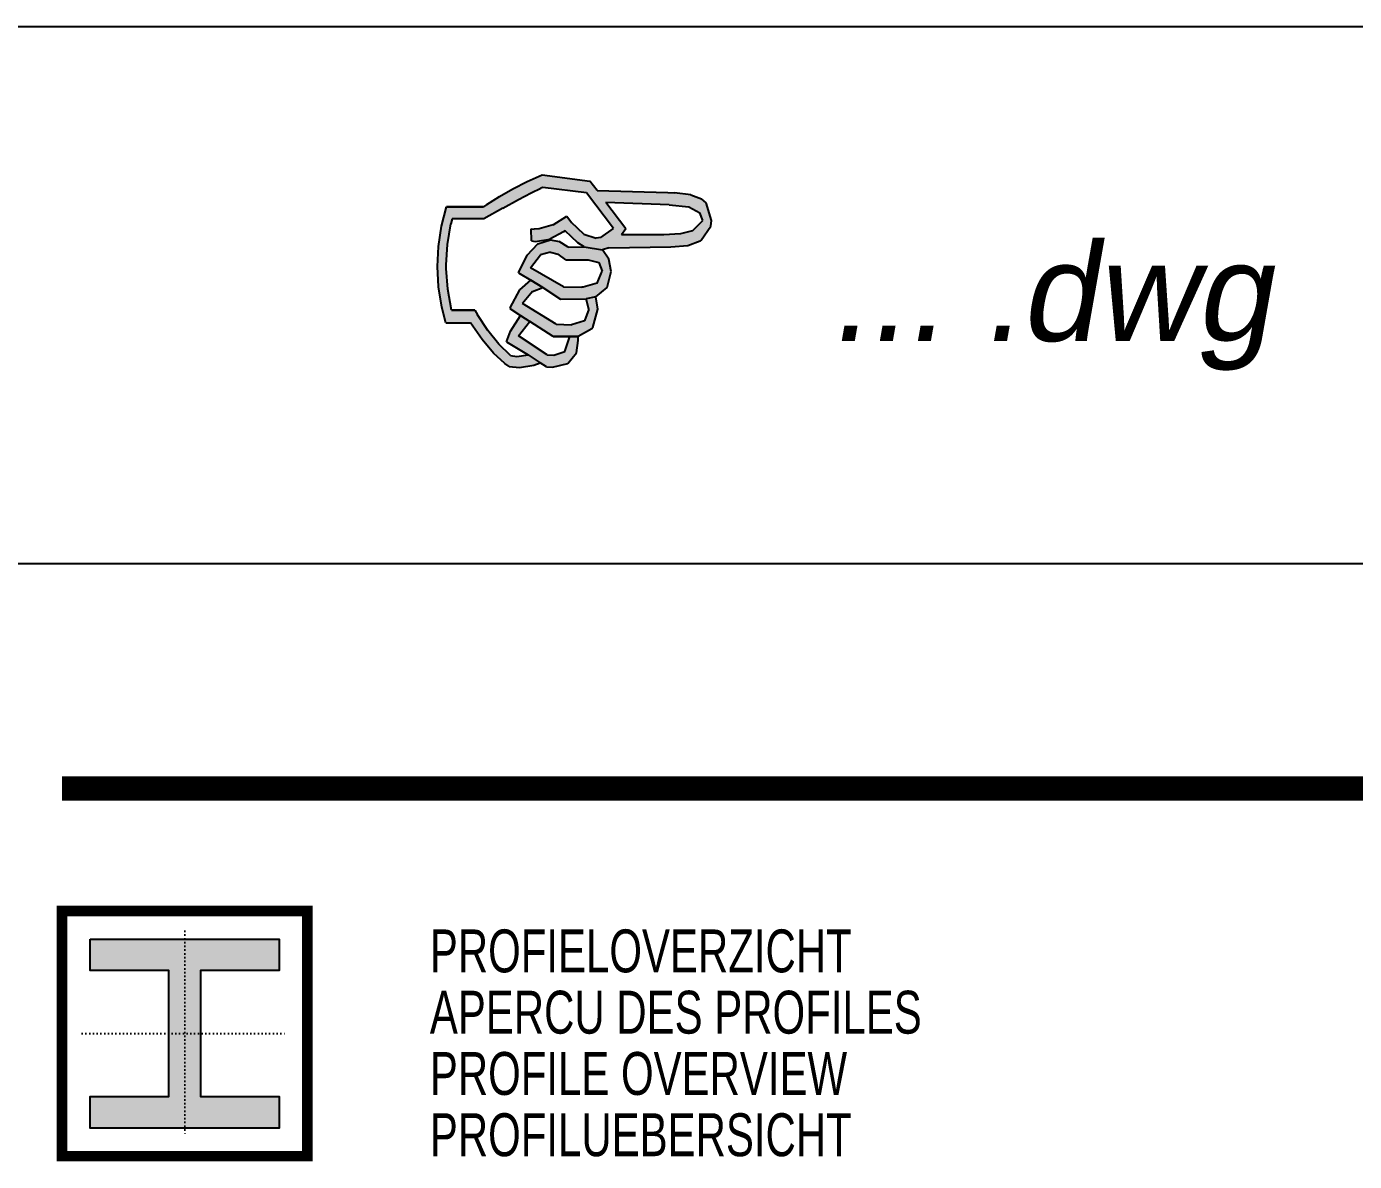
# Model space of a CAD drawing. Header units: millimetres. Extents: x -158 to 6343, y 4572 to 7765.
# Drawn here: x 3124 to 3666, y 5705 to 6168 of the extents above; entities that cross this region are included whole.
import ezdxf
from ezdxf.enums import TextEntityAlignment as Align

# ---------------------------------------------------------------- set-up
doc = ezdxf.new("R2010")
doc.units = ezdxf.units.MM
doc.header["$LTSCALE"] = 0.2
doc.linetypes.add('DOTX2', pattern=[0.5, 0, -0.5])
for name, color, linetype in [('RI-LAYOUT', 7, 'Continuous'), ('RI-TEXT-GENERAL-DEU', 7, 'Continuous'), ('RI-TEXT-GENERAL-ENG', 7, 'Continuous'), ('RI-TEXT-GENERAL-FRA', 7, 'Continuous'), ('RI-TEXT-GENERAL-NL', 7, 'Continuous'), ('RI-TEXT-LIBRARY', 7, 'Continuous')]:
    doc.layers.add(name, color=color, linetype=linetype)
doc.styles.add('T5', font='arial.ttf', dxfattribs={"oblique": 10, "height": 3.5})
doc.styles.add('T8', font='arial.ttf', dxfattribs={"width": 0.7, "height": 3.5})

# ---------------------------------------------------------------- blocks, each defined once
blk = doc.blocks.new('A$C673212E8')
at = {"layer": 'RI-LAYOUT', "linetype": 'ByBlock'}
blk.add_hatch(color=9, dxfattribs=at).paths.add_polyline_path([(0.95, 6.35), (6.35, 6.35), (6.35, 5.45), (4.1, 5.45), (4.1, 1.85), (6.35, 1.85), (6.35, 0.95), (0.95, 0.95), (0.95, 1.85), (3.2, 1.85), (3.2, 5.45), (0.95, 5.45)])
at = {"layer": 'RI-LAYOUT', "linetype": 'DOTX2'}
for p, q in [((3.65, 6.575), (3.65, 0.725)), ((0.725, 3.65), (6.575, 3.65))]:
    blk.add_line(p, q, dxfattribs=at)
at = {"layer": 'RI-LAYOUT', "color": 9, "const_width": 0.3}
blk.add_lwpolyline([(7.15, 0.15), (0.15, 0.15), (0.15, 7.15), (7.15, 7.15)], close=True, dxfattribs=at)
at = {"layer": 'RI-LAYOUT'}
blk.add_lwpolyline([(0.95, 6.35), (6.35, 6.35), (6.35, 5.45), (4.1, 5.45), (4.1, 1.85), (6.35, 1.85), (6.35, 0.95), (0.95, 0.95), (0.95, 1.85), (3.2, 1.85), (3.2, 5.45), (0.95, 5.45)], close=True, dxfattribs=at)
blk = doc.blocks.new('A$C24D048A7')
blk.add_blockref('A$C673212E8', (0, 0))
blk = doc.blocks.new('info-text-ARCH-1')
at = {"layer": 'RI-TEXT-GENERAL-DEU', "style": 'T8', "width": 0.7}
blk.add_attdef('DEU', (2.5, 1.191), '', height=1.75, dxfattribs=at)
at = {"layer": 'RI-TEXT-GENERAL-ENG', "style": 'T8', "width": 0.7}
blk.add_attdef('ENG', (2.5, 3.691), '', height=1.75, dxfattribs=at)
at = {"layer": 'RI-TEXT-GENERAL-FRA', "style": 'T8', "width": 0.7}
blk.add_attdef('FRA', (2.5, 6.191), '', height=1.75, dxfattribs=at)
at = {"layer": 'RI-TEXT-GENERAL-NL', "style": 'T8', "width": 0.7}
blk.add_attdef('NED', (2.5, 8.691), '', height=1.75, dxfattribs=at)
blk = doc.blocks.new('icon-see-page')
at = {"layer": 'RI-LAYOUT'}
h = blk.add_hatch(color=256, dxfattribs=at)
h.paths.add_polyline_path([(1.874, 2.589), (2.148, 2.226), (2.018, 2.133), (1.972, 2.127), (1.845, 2.167), (1.719, 2.286), (1.671, 2.352), (1.532, 2.264), (1.389, 2.224), (1.338, 2.221), (1.307, 2.223), (1.311, 2.1), (1.352, 2.094), (1.499, 2.119), (1.639, 2.192), (1.654, 2.203), (1.785, 2.079), (1.848, 2.039), (2.035, 2.009), (2.099, 2.029), (2.734, 2.039), (2.906, 2.054), (3.033, 2.101), (3.043, 2.107), (3.14, 2.251), (3.146, 2.309), (3.093, 2.488), (3.047, 2.529), (2.936, 2.571), (2.77, 2.591), (2.701, 2.592), (1.98, 2.614), (1.908, 2.71), (1.421, 2.774), (1.267, 2.706), (1.121, 2.632), (0.984, 2.554), (0.855, 2.47), (0.824, 2.448), (0.446, 2.448), (0.393, 2.249), (0.362, 2.042), (0.352, 1.839), (0.363, 1.632), (0.396, 1.423), (0.437, 1.264), (0.689, 1.264), (0.808, 1.093), (0.926, 0.955), (1.041, 0.851), (1.085, 0.82), (1.191, 0.807), (1.335, 0.832), (1.399, 0.857), (1.277, 0.938), (1.161, 0.921), (1.099, 0.931), (0.978, 1.047), (0.866, 1.185), (0.762, 1.347), (0.735, 1.395), (0.497, 1.395), (0.458, 1.608), (0.442, 1.817), (0.442, 1.855), (0.454, 2.064), (0.491, 2.274), (0.504, 2.324), (0.825, 2.324), (1.02, 2.434), (1.181, 2.523), (1.31, 2.591), (1.407, 2.636), (1.426, 2.645)])
h.paths.add_polyline_path([(2.069, 2.491), (2.715, 2.468), (2.916, 2.448), (3.03, 2.387), (3.059, 2.307), (2.953, 2.201), (2.83, 2.173), (2.661, 2.163), (2.632, 2.163), (2.231, 2.16), (2.274, 2.223)], flags=16)
h.paths.add_polyline_path([(1.504, 2.11), (1.375, 2.071), (1.266, 1.955), (1.18, 1.774), (1.304, 1.698), (1.426, 1.623), (1.609, 1.506), (1.869, 1.509), (1.968, 1.529), (2.084, 1.625), (2.123, 1.789), (2.102, 1.915), (2.035, 2.009), (1.848, 2.039), (1.687, 2.037), (1.594, 2.092)], flags=17)
h.paths.add_polyline_path([(1.583, 1.966), (1.662, 1.908), (1.889, 1.908), (1.998, 1.88), (2.033, 1.792), (1.98, 1.67), (1.839, 1.628), (1.825, 1.628), (1.638, 1.63), (1.302, 1.824), (1.405, 1.959), (1.504, 1.986)], flags=16)
h.paths.add_polyline_path([(1.323, 1.583), (1.426, 1.623), (1.304, 1.698), (1.194, 1.602), (1.093, 1.418), (1.09, 1.41), (1.2, 1.34), (1.295, 1.277), (1.532, 1.125), (1.788, 1.125), (1.927, 1.202), (1.938, 1.216), (1.987, 1.405), (1.968, 1.529), (1.869, 1.509), (1.896, 1.403), (1.851, 1.284), (1.721, 1.244), (1.562, 1.249), (1.219, 1.461)], flags=17)
h.paths.add_polyline_path([(1.291, 1.273), (1.295, 1.277), (1.2, 1.34), (1.097, 1.18), (1.057, 1.072), (1.277, 0.938), (1.399, 0.857), (1.465, 0.817), (1.526, 0.812), (1.684, 0.849), (1.771, 0.959), (1.789, 1.085), (1.788, 1.125), (1.703, 1.125), (1.651, 0.972), (1.539, 0.936), (1.47, 0.938), (1.18, 1.133)], flags=17)
at = {"color": 6}
for p, q in [((1.267, 2.706), (1.421, 2.774)), ((1.421, 2.774), (1.908, 2.71)), ((1.98, 2.614), (1.908, 2.71)), ((0.984, 2.554), (1.121, 2.632)), ((1.121, 2.632), (1.267, 2.706)), ((1.181, 2.523), (1.31, 2.591)), ((1.31, 2.591), (1.407, 2.636)), ((1.426, 2.645), (1.407, 2.636)), ((1.874, 2.589), (1.426, 2.645)), ((2.148, 2.226), (1.874, 2.589)), ((1.98, 2.614), (2.701, 2.592)), ((2.701, 2.592), (2.77, 2.591)), ((2.936, 2.571), (2.77, 2.591)), ((0.393, 2.249), (0.446, 2.448)), ((0.446, 2.448), (0.446, 2.448)), ((0.446, 2.448), (0.824, 2.448)), ((0.824, 2.448), (0.446, 2.448)), ((0.824, 2.448), (0.446, 2.448)), ((0.855, 2.47), (0.824, 2.448)), ((0.855, 2.47), (0.984, 2.554)), ((1.02, 2.434), (1.181, 2.523)), ((2.274, 2.223), (2.069, 2.491)), ((2.715, 2.468), (2.069, 2.491)), ((2.715, 2.468), (2.916, 2.448)), ((2.916, 2.448), (3.03, 2.387)), ((2.936, 2.571), (3.047, 2.529)), ((3.093, 2.488), (3.047, 2.529)), ((3.146, 2.309), (3.093, 2.488)), ((0.504, 2.324), (0.491, 2.274)), ((0.825, 2.324), (0.504, 2.324)), ((1.02, 2.434), (0.825, 2.324)), ((1.532, 2.264), (1.671, 2.352)), ((1.671, 2.352), (1.719, 2.286)), ((2.953, 2.201), (3.059, 2.307)), ((3.059, 2.307), (3.03, 2.387)), ((3.14, 2.251), (3.146, 2.309)), ((0.362, 2.042), (0.393, 2.249)), ((0.454, 2.064), (0.491, 2.274)), ((1.307, 2.223), (1.338, 2.221)), ((1.311, 2.1), (1.307, 2.223)), ((1.389, 2.224), (1.338, 2.221)), ((1.532, 2.264), (1.389, 2.224)), ((1.639, 2.192), (1.499, 2.119)), ((1.654, 2.203), (1.639, 2.192)), ((1.785, 2.079), (1.654, 2.203)), ((1.845, 2.167), (1.719, 2.286)), ((1.845, 2.167), (1.972, 2.127)), ((2.018, 2.133), (2.148, 2.226)), ((2.274, 2.223), (2.231, 2.16)), ((2.83, 2.173), (2.661, 2.163)), ((2.953, 2.201), (2.83, 2.173)), ((3.043, 2.107), (3.14, 2.251)), ((0.352, 1.839), (0.362, 2.042)), ((0.442, 1.855), (0.454, 2.064)), ((1.266, 1.955), (1.375, 2.071)), ((1.311, 2.1), (1.352, 2.094)), ((1.352, 2.094), (1.499, 2.119)), ((1.375, 2.071), (1.504, 2.11)), ((1.504, 2.11), (1.594, 2.092)), ((1.687, 2.037), (1.594, 2.092)), ((1.687, 2.037), (1.848, 2.039)), ((1.848, 2.039), (1.785, 2.079)), ((1.848, 2.039), (2.035, 2.009)), ((2.018, 2.133), (1.972, 2.127)), ((2.099, 2.029), (2.734, 2.039)), ((2.632, 2.163), (2.231, 2.16)), ((2.661, 2.163), (2.632, 2.163)), ((2.734, 2.039), (2.906, 2.054)), ((2.906, 2.054), (3.033, 2.101)), ((3.043, 2.107), (3.033, 2.101)), ((1.18, 1.774), (1.266, 1.955)), ((1.302, 1.824), (1.405, 1.959)), ((1.504, 1.986), (1.405, 1.959)), ((1.504, 1.986), (1.583, 1.966)), ((1.662, 1.908), (1.583, 1.966)), ((1.662, 1.908), (1.889, 1.908)), ((1.889, 1.908), (1.998, 1.88)), ((2.099, 2.029), (2.035, 2.009)), ((2.102, 1.915), (2.035, 2.009)), ((2.123, 1.789), (2.102, 1.915)), ((0.363, 1.632), (0.352, 1.839)), ((0.442, 1.817), (0.442, 1.855)), ((0.458, 1.608), (0.442, 1.817)), ((1.18, 1.774), (1.304, 1.698)), ((1.638, 1.63), (1.302, 1.824)), ((1.98, 1.67), (2.033, 1.792)), ((1.998, 1.88), (2.033, 1.792)), ((2.084, 1.625), (2.123, 1.789)), ((0.396, 1.423), (0.363, 1.632)), ((1.194, 1.602), (1.304, 1.698)), ((1.426, 1.623), (1.304, 1.698)), ((1.304, 1.698), (1.426, 1.623)), ((1.638, 1.63), (1.825, 1.628)), ((1.839, 1.628), (1.825, 1.628)), ((1.98, 1.67), (1.839, 1.628)), ((1.968, 1.529), (2.084, 1.625)), ((0.497, 1.395), (0.458, 1.608)), ((1.093, 1.418), (1.194, 1.602)), ((1.323, 1.583), (1.219, 1.461)), ((1.323, 1.583), (1.426, 1.623)), ((1.426, 1.623), (1.609, 1.506)), ((1.609, 1.506), (1.869, 1.509)), ((1.968, 1.529), (1.869, 1.509)), ((1.968, 1.529), (1.869, 1.509)), ((1.896, 1.403), (1.869, 1.509)), ((1.987, 1.405), (1.968, 1.529)), ((0.437, 1.264), (0.396, 1.423)), ((0.735, 1.395), (0.497, 1.395)), ((0.497, 1.395), (0.735, 1.395)), ((0.497, 1.395), (0.735, 1.395)), ((0.735, 1.395), (0.762, 1.347)), ((0.735, 1.395), (0.735, 1.395)), ((1.093, 1.418), (1.09, 1.41)), ((1.09, 1.41), (1.2, 1.34)), ((1.562, 1.249), (1.219, 1.461)), ((1.896, 1.403), (1.851, 1.284)), ((1.938, 1.216), (1.987, 1.405)), ((0.437, 1.264), (0.689, 1.264)), ((0.808, 1.093), (0.689, 1.264)), ((0.866, 1.185), (0.762, 1.347)), ((1.097, 1.18), (1.2, 1.34)), ((1.18, 1.133), (1.291, 1.273)), ((1.2, 1.34), (1.295, 1.277)), ((1.2, 1.34), (1.295, 1.277)), ((1.295, 1.277), (1.291, 1.273)), ((1.532, 1.125), (1.295, 1.277)), ((1.562, 1.249), (1.721, 1.244)), ((1.851, 1.284), (1.721, 1.244)), ((0.926, 0.955), (0.808, 1.093)), ((0.978, 1.047), (0.866, 1.185)), ((1.057, 1.072), (1.097, 1.18)), ((1.47, 0.938), (1.18, 1.133)), ((1.788, 1.125), (1.532, 1.125)), ((1.532, 1.125), (1.703, 1.125)), ((1.788, 1.125), (1.532, 1.125)), ((1.651, 0.972), (1.703, 1.125)), ((1.703, 1.125), (1.788, 1.125)), ((1.788, 1.125), (1.703, 1.125)), ((1.771, 0.959), (1.789, 1.085)), ((1.927, 1.202), (1.788, 1.125)), ((1.789, 1.085), (1.788, 1.125)), ((1.938, 1.216), (1.927, 1.202)), ((1.041, 0.851), (0.926, 0.955)), ((1.099, 0.931), (0.978, 1.047)), ((1.057, 1.072), (1.277, 0.938)), ((1.539, 0.936), (1.651, 0.972)), ((1.684, 0.849), (1.771, 0.959)), ((1.085, 0.82), (1.041, 0.851)), ((1.085, 0.82), (1.191, 0.807)), ((1.099, 0.931), (1.161, 0.921)), ((1.161, 0.921), (1.277, 0.938)), ((1.191, 0.807), (1.335, 0.832)), ((1.277, 0.938), (1.399, 0.857)), ((1.335, 0.832), (1.399, 0.857)), ((1.465, 0.817), (1.399, 0.857)), ((1.465, 0.817), (1.526, 0.812)), ((1.47, 0.938), (1.539, 0.936)), ((1.526, 0.812), (1.684, 0.849))]:
    blk.add_line(p, q, dxfattribs=at)

msp = doc.modelspace()

# ---------------------------------------------------------------- linework, layer by layer
at = {"layer": 'RI-LAYOUT'}
for p, q in [((675.96, 6167.61), (4590.43, 6167.61)), ((2633.2, 5948.58), (4590.43, 5948.58))]:
    msp.add_line(p, q, dxfattribs=at)
at = {"layer": 'RI-LAYOUT', "const_width": 10}
msp.add_lwpolyline([(3138.91, 5856.78), (5188.12, 5856.78)], dxfattribs=at)

# ---------------------------------------------------------------- block references
for name, p, xscale, yscale, zscale in [('icon-see-page', (3277.9, 5996.18), 40, 40, 0.8), ('A$C24D048A7', (3136.77, 5704.64), 14.28571428571428, 14.28571428571428, 14.28571428571428)]:
    msp.add_blockref(name, p, dxfattribs=dict(xscale=xscale, yscale=yscale, zscale=zscale))
ref = msp.add_blockref('info-text-ARCH-1', (3263.91, 5694.87), dxfattribs=dict(xscale=10, yscale=10, zscale=10))
ref.add_attrib('NED', 'PROFIELOVERZICHT', (3288.91, 5781.78), dxfattribs={"layer": 'RI-TEXT-GENERAL-NL', "height": 17.5, "style": 'T8', "width": 0.7})
ref.add_attrib('FRA', 'APERCU DES PROFILES', (3288.91, 5756.78), dxfattribs={"layer": 'RI-TEXT-GENERAL-FRA', "height": 17.5, "style": 'T8', "width": 0.7})
ref.add_attrib('ENG', 'PROFILE OVERVIEW', (3288.91, 5731.78), dxfattribs={"layer": 'RI-TEXT-GENERAL-ENG', "height": 17.5, "style": 'T8', "width": 0.7})
ref.add_attrib('DEU', 'PROFILUEBERSICHT', (3288.91, 5706.78), dxfattribs={"layer": 'RI-TEXT-GENERAL-DEU', "height": 17.5, "style": 'T8', "width": 0.7})

# ---------------------------------------------------------------- texts
at = {"layer": 'RI-TEXT-LIBRARY', "style": 'T5', "oblique": 10}
msp.add_text('... .dwg', height=40, dxfattribs=at).set_placement((3451.81, 6027.32), align=Align.BOTTOM_LEFT)

doc.saveas('drawing.dxf')
